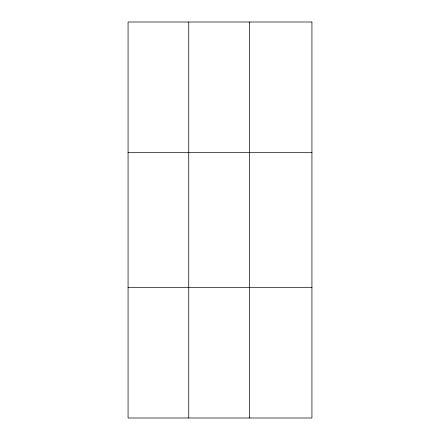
<?xml version="1.0" encoding="UTF-8"?>
<svg xmlns="http://www.w3.org/2000/svg" width="440" height="440" viewBox="0 0 440 440"><rect width="100%" height="100%" fill="white"/><g stroke="black" fill="none" stroke-linecap="round" stroke-linejoin="round"><path stroke-width="0.66" d="M188.744 418L188.744 22M249.42 418L249.42 22M128.067 152.68L311.933 152.68M128.067 287.32L311.933 287.32M311.933 22L311.933 418L128.067 418L128.067 22L311.933 22"/></g></svg>
